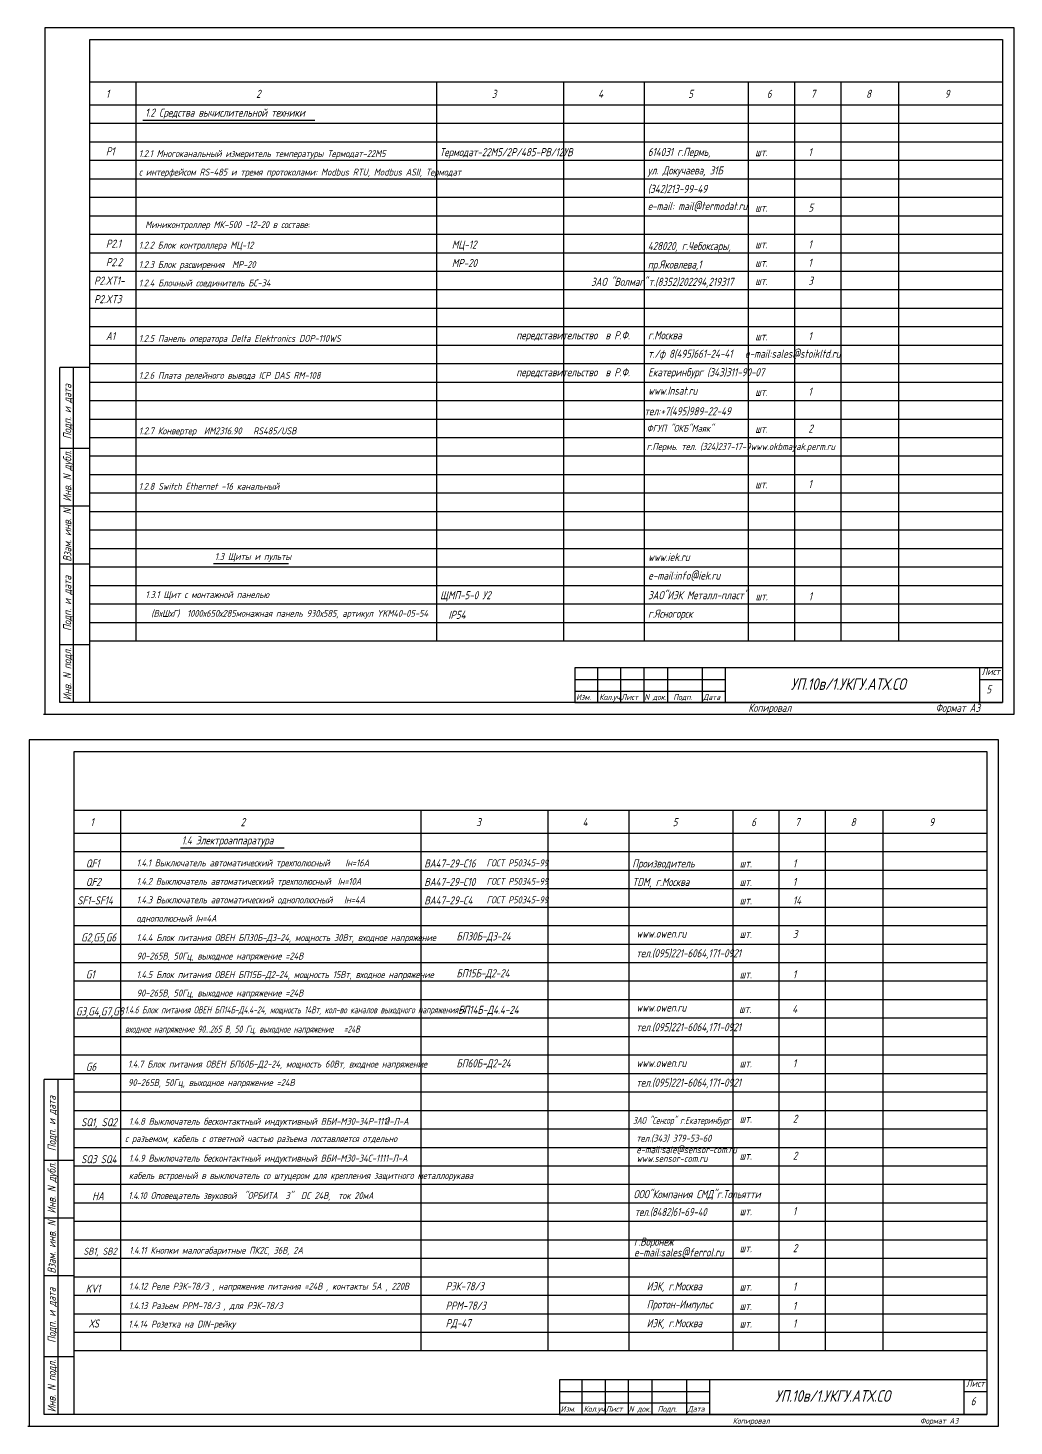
# Model space of a CAD drawing. Header units: millimetres. Extents: x 2 to 869, y -632 to 926.
# Drawn here: x 443 to 869, y 321 to 926 of the extents above; entities that cross this region are included whole.
import ezdxf

# ---------------------------------------------------------------- set-up
doc = ezdxf.new("R2010")
doc.units = ezdxf.units.MM
doc.layers.add('MAIN', color=7, linetype='Continuous', lineweight=50)
doc.layers.add('Орудование', color=7, linetype='Continuous', lineweight=50)
doc.layers.add('АСУТП', color=7, linetype='Continuous')
doc.styles.add('GOST тип А', font='GOST_A.TTF', dxfattribs={"oblique": 15})
doc.styles.get("Standard").update_dxf_attribs({"font": 'GOST_A.TTF', "width": 0.8, "oblique": 15, "height": 3})
doc.styles.add('АСУТП', font='GOST_A.TTF', dxfattribs={"oblique": 15})
doc.styles.add('ЕСКД', font='GOST_A.TTF', dxfattribs={"oblique": 15, "height": 2.5})
doc.styles.add('СТАНДАРТ', font='GOST_A.TTF', dxfattribs={"oblique": 15, "height": 3.5})

msp = doc.modelspace()

# ---------------------------------------------------------------- linework, layer by layer
at = {"color": 7}
for p, q in [((449.73, 925.66), (449.73, 628.66)), ((869.23, 925.66), (449.73, 925.66)), ((869.23, 628.66), (869.23, 925.66)), ((469.23, 902.41), (864.23, 902.41)), ((489.23, 902.41), (489.23, 660.41)), ((619.23, 902.41), (619.23, 660.41)), ((674.23, 902.41), (674.23, 660.41)), ((709.23, 902.41), (709.23, 660.41)), ((754.23, 902.41), (754.23, 660.41)), ((774.23, 902.41), (774.23, 660.41)), ((794.23, 902.41), (794.23, 660.41)), ((819.23, 902.41), (819.23, 660.41)), ((469.23, 892.41), (864.23, 892.41)), ((469.23, 884.41), (864.23, 884.41)), ((492.23, 885.77), (566.58, 885.77)), ((469.23, 876.41), (864.23, 876.41)), ((469.23, 868.41), (864.23, 868.41)), ((469.23, 860.41), (864.23, 860.41)), ((469.23, 852.41), (864.23, 852.41)), ((469.23, 844.41), (864.23, 844.41)), ((469.23, 836.41), (864.23, 836.41)), ((469.23, 828.41), (864.23, 828.41)), ((469.23, 820.41), (864.23, 820.41)), ((469.23, 812.41), (864.23, 812.41)), ((469.23, 804.41), (864.23, 804.41)), ((469.23, 796.41), (864.23, 796.41)), ((469.23, 788.41), (864.23, 788.41)), ((469.23, 780.41), (864.23, 780.41)), ((469.23, 772.41), (864.23, 772.41)), ((469.23, 764.41), (864.23, 764.41)), ((469.23, 756.41), (864.23, 756.41)), ((469.23, 748.41), (864.23, 748.41)), ((469.23, 740.41), (864.23, 740.41)), ((469.23, 732.41), (864.23, 732.41)), ((469.23, 724.41), (864.23, 724.41)), ((469.23, 716.41), (864.23, 716.41)), ((469.23, 708.41), (864.23, 708.41)), ((469.23, 700.41), (864.23, 700.41)), ((469.23, 692.41), (864.23, 692.41)), ((522.86, 693.91), (555.28, 693.91)), ((469.23, 684.41), (864.23, 684.41)), ((469.23, 676.41), (864.23, 676.41)), ((469.23, 668.41), (864.23, 668.41)), ((469.23, 660.41), (864.23, 660.41)), ((679.23, 643.66), (744.23, 643.66)), ((449.23, 628.66), (869.23, 628.66)), ((862.5, 617.56), (443, 617.56)), ((443, 617.56), (443, 320.56)), ((862.5, 320.56), (862.5, 617.56)), ((462.5, 587.19), (857.5, 587.19)), ((482.5, 587.19), (482.5, 353.19)), ((612.5, 587.19), (612.5, 353.19)), ((667.5, 587.19), (667.5, 353.19)), ((702.5, 587.19), (702.5, 353.19)), ((747.5, 587.19), (747.5, 353.19)), ((767.5, 587.19), (767.5, 353.19)), ((787.5, 587.19), (787.5, 353.19)), ((812.5, 587.19), (812.5, 353.19)), ((462.5, 577.19), (857.5, 577.19)), ((462.5, 569.19), (857.5, 569.19)), ((508.5, 570.81), (553.34, 570.81)), ((462.5, 561.19), (857.5, 561.19)), ((462.5, 553.19), (857.5, 553.19)), ((462.5, 545.19), (857.5, 545.19)), ((462.5, 537.19), (857.5, 537.19)), ((462.5, 529.19), (857.5, 529.19)), ((462.5, 521.19), (857.5, 521.19)), ((462.5, 513.19), (857.5, 513.19)), ((462.5, 505.19), (857.5, 505.19)), ((462.5, 497.19), (857.5, 497.19)), ((462.5, 489.19), (857.5, 489.19)), ((462.5, 481.19), (857.5, 481.19)), ((462.5, 473.19), (857.5, 473.19)), ((462.5, 465.19), (857.5, 465.19)), ((462.5, 457.19), (857.5, 457.19)), ((462.5, 449.19), (857.5, 449.19)), ((462.5, 441.19), (857.5, 441.19)), ((462.5, 433.19), (857.5, 433.19)), ((462.5, 425.19), (857.5, 425.19)), ((462.5, 417.19), (857.5, 417.19)), ((462.5, 409.19), (857.5, 409.19)), ((462.5, 401.19), (857.5, 401.19)), ((462.5, 393.19), (857.5, 393.19)), ((462.5, 385.19), (857.5, 385.19)), ((462.5, 377.19), (857.5, 377.19)), ((462.5, 369.19), (857.5, 369.19)), ((462.5, 361.19), (857.5, 361.19)), ((462.5, 353.19), (857.5, 353.19)), ((672.5, 335.56), (737.5, 335.56)), ((442.5, 320.56), (862.5, 320.56))]:
    msp.add_line(p, q, dxfattribs=at)
at = {"color": 7, "lineweight": 30}
for p, q in [((469.23, 633.66), (469.23, 920.66)), ((469.23, 920.66), (864.23, 920.66)), ((864.23, 920.66), (864.23, 633.66)), ((456.23, 633.66), (456.23, 778.66)), ((469.23, 778.66), (456.23, 778.66)), ((462.23, 633.66), (462.23, 778.66)), ((469.23, 743.66), (456.23, 743.66)), ((469.23, 718.66), (456.23, 718.66)), ((469.23, 693.66), (456.23, 693.66)), ((469.23, 658.66), (456.23, 658.66)), ((679.23, 648.66), (679.23, 633.66)), ((864.23, 648.66), (679.23, 648.66)), ((688.98, 648.66), (688.98, 633.66)), ((698.98, 648.66), (698.98, 633.66)), ((708.98, 648.66), (708.98, 633.66)), ((719.23, 648.66), (719.23, 633.66)), ((734.23, 648.66), (734.23, 633.66)), ((744.23, 648.66), (744.23, 633.66)), ((854.23, 648.66), (854.23, 633.66)), ((854.23, 643.66), (864.23, 643.66)), ((679.23, 638.66), (744.23, 638.66)), ((469.23, 633.66), (456.23, 633.66)), ((864.23, 633.66), (469.23, 633.66)), ((679.23, 633.66), (864.23, 633.66)), ((462.5, 325.56), (462.5, 612.56)), ((462.5, 612.56), (857.5, 612.56)), ((857.5, 612.56), (857.5, 325.56)), ((462.5, 470.56), (449.5, 470.56)), ((449.5, 325.56), (449.5, 470.56)), ((455.5, 325.56), (455.5, 470.56)), ((462.5, 435.56), (449.5, 435.56)), ((462.5, 410.56), (449.5, 410.56)), ((462.5, 385.56), (449.5, 385.56)), ((462.5, 350.56), (449.5, 350.56)), ((672.5, 340.56), (672.5, 325.56)), ((857.5, 340.56), (672.5, 340.56)), ((682.25, 340.56), (682.25, 325.56)), ((692.25, 340.56), (692.25, 325.56)), ((702.25, 340.56), (702.25, 325.56)), ((712.5, 340.56), (712.5, 325.56)), ((727.5, 340.56), (727.5, 325.56)), ((737.5, 340.56), (737.5, 325.56)), ((847.5, 340.56), (847.5, 325.56)), ((847.5, 335.56), (857.5, 335.56)), ((672.5, 330.56), (737.5, 330.56)), ((462.5, 325.56), (449.5, 325.56)), ((857.5, 325.56), (462.5, 325.56)), ((672.5, 325.56), (857.5, 325.56))]:
    msp.add_line(p, q, dxfattribs=at)

# ---------------------------------------------------------------- texts
at = {"color": 7, "style": 'СТАНДАРТ', "oblique": 15}
for s, height, p in [('1', 3.5, (476.23, 895.41)), ('2', 3.5, (541.23, 895.41)), ('3', 3.5, (643.23, 895.41)), ('4', 3.5, (689.23, 895.41)), ('5', 3.5, (728.23, 895.41)), ('6', 3.5, (762.23, 895.41)), ('7', 3.5, (781.23, 895.41)), ('8', 3.5, (805.23, 895.41)), ('9', 3.5, (839.23, 895.41)), ('1.2 Средства вычислительной техники', 3.5, (493.23, 887.27)), ('Р1', 3.5, (476.23, 870.54)), ('1.2.1 Многоканальный измеритель температуры Термодат-22М5', 3, (490.48, 869.79)), ('Термодат-22М5/2Р/485-РВ/12УВ', 3.5, (620.66, 870.16)), ('614031 г.Пермь,', 3.5, (710.73, 870.27)), ('шт.', 3.5, (757.23, 870.16)), ('1', 3.5, (780.23, 870.16)), ('ул. Докучаева, 31Б', 3.5, (710.73, 862.27)), ('с интерфейсом RS-485 и тремя протоколами: Modbus RTU, Modbus ASII, Термодат', 3, (490.48, 861.79)), ('(342)213-99-49', 3.5, (710.73, 854.27)), ('е-mail: mail@termodat.ru', 3.5, (710.73, 846.81)), ('шт.', 3.5, (757.23, 846.16)), ('5', 3.5, (780.23, 846.16)), ('Миниконтроллер МК-500 -12-20 в составе:', 3, (493.23, 839.04)), ('Р2.1', 3.5, (476.23, 830.54)), ('1.2.2 Блок контроллера МЦ-12', 3, (490.48, 830.16)), ('МЦ-12', 3.5, (625.92, 830.16)), ('428020, г.Чебоксары,', 3.5, (710.73, 829.54)), ('шт.', 3.5, (757.23, 830.29)), ('1', 3.5, (780.23, 830.29)), ('Р2.2', 3.5, (476.23, 822.54)), ('1.2.3 Блок расширения  МР-20', 3, (490.48, 821.79)), ('МР-20', 3.5, (625.92, 822.16)), ('пр.Яковлева,1', 3.5, (710.73, 821.54)), ('шт.', 3.5, (757.23, 822.29)), ('1', 3.5, (780.23, 822.29)), ('Р2.XT1-', 3.5, (471.09, 814.54)), ('ЗАО "Волмаг"', 3.5, (686.19, 814.04)), (' т.(8352)202294,219317', 3.5, (709.31, 814.04)), ('3', 3.5, (780.23, 814.54)), ('1.2.4 Блочный соединитель БС-34', 3, (490.48, 813.79)), ('шт.', 3.5, (757.23, 814.41)), ('Р2.XT3', 3.5, (471.09, 806.54)), ('А1', 3.5, (476.23, 790.54)), ('1.2.5 Панель оператора Delta Elektronics DOP-110WS', 3, (490.48, 789.79)), ('передставительство  в Р.Ф.', 3.5, (653.8, 790.91)), ('г.Москва', 3.5, (710.86, 790.91)), ('шт.', 3.5, (757.23, 790.41)), ('1', 3.5, (780.23, 790.54)), ('т./ф 8(495)661-24-41   e-mail:sales@stoikltd.ru', 3.5, (710.86, 782.91)), ('1.2.6 Плата релейного вывода ICP DAS RM-108', 3, (490.48, 773.79)), ('передставительство  в Р.Ф.', 3.5, (653.8, 774.91)), ('Екатеринбург (343)311-90-07', 3.5, (710.86, 774.91)), ('www.Insat.ru', 3.5, (710.86, 766.91)), ('шт.', 3.5, (757.23, 766.41)), ('1', 3.5, (780.23, 766.54)), ('тел:+7(495)989-22-49', 3.5, (709.31, 758.04)), ('1.2.7 Конвертер  ИМ2316.90   RS485/USB ', 3, (490.48, 749.79)), ('ФГУП "ОКБ"Маяк"', 3, (710.23, 750.89)), ('шт.', 3.5, (757.23, 750.41)), ('2', 3.5, (780.23, 750.54)), ('г.Пермь. тел. (324)237-17-9', 3, (710.23, 743.01)), ('www.okbmayak.perm.ru', 3, (755.23, 743.01)), ('1.2.8 Switch Ethernet -16 канальный', 3, (490.48, 725.79)), ('шт.', 3.5, (757.23, 726.41)), ('1', 3.5, (780.23, 726.54)), ('1.3 Щиты и пульты', 3, (523.36, 695.41)), ('www.iek.ru', 3.5, (710.86, 694.91)), ('e-mail:info@iek.ru', 3.5, (710.86, 686.91)), ('1.3.1 Щит с монтажной панелью', 3, (493.36, 678.91)), ('ЩМП-5-0 У2  ', 3.5, (620.86, 678.41)), ('ЗАО"ИЭК Металл-пласт"', 3.5, (710.86, 678.41)), ('шт.', 3.5, (757.36, 677.91)), ('1', 3.5, (780.36, 677.91)), ('(ВхШхГ)  1000х650х285монажная панель 930х585, артикул YKM40-05-54', 3, (495.86, 670.79)), ('  IP54', 3.5, (620.86, 669.91)), ('г.Ясногорск', 3.5, (710.86, 670.41)), ('Копировал', 3.5, (754.23, 629.66)), ('Копировал', 3.5, (754.23, 629.66)), ('1', 3.5, (469.5, 580.19)), ('2', 3.5, (534.5, 580.19)), ('3', 3.5, (636.5, 580.19)), ('4', 3.5, (682.5, 580.19)), ('5', 3.5, (721.5, 580.19)), ('6', 3.5, (755.5, 580.19)), ('7', 3.5, (774.5, 580.19)), ('8', 3.5, (798.5, 580.19)), ('9', 3.5, (832.5, 580.19)), ('1.4 Электроаппаратура', 3.5, (509, 572.31)), ('QF1', 3.5, (467.54, 562.31)), ('1.4.1 Выключатель автоматический трехполюсный    Iн=16А', 3, (489.5, 562.81)), ('ВА47-29-С16', 3.5, (614, 562.31)), ('ГОСТ Р50345-99', 3, (640.95, 562.81)), ('Производитель', 3.5, (704, 562.31)), ('шт.', 3.5, (750.5, 562.31)), ('1', 3.5, (773.5, 562.31)), ('QF2', 3.5, (467.54, 554.31)), ('1.4.2 Выключатель автоматический трехполюсный ', 3, (489.5, 554.81)), (' Iн=10А', 3, (574.85, 554.81)), ('ВА47-29-С10', 3.5, (614, 554.31)), ('ГОСТ Р50345-99', 3, (640.95, 554.81)), ('TDM, г.Москва', 3.5, (704, 554.31)), ('шт.', 3.5, (750.5, 554.31)), ('1', 3.5, (773.5, 554.31)), ('SF1-SF14', 3.5, (463.84, 546.31)), ('1.4.3 Выключатель автоматический однополюсный   Iн=4А ', 3, (489.5, 546.81)), ('ВА47-29-С4', 3.5, (614, 546.31)), ('ГОСТ Р50345-99', 3, (640.95, 546.81)), ('шт.', 3.5, (750.5, 546.31)), ('14', 3.5, (773.5, 546.31)), ('однополюсный Iн=4А', 3, (489.5, 538.81)), ('G2,G5,G6', 3.5, (465.49, 530.31)), ('1.4.4 Блок питания ОВЕН БП30Б-Д3-24, мощность 30Вт, входное напряжение', 3, (489.5, 530.47)), ('БП30Б-Д3-24', 3.5, (627.93, 530.79)), ('www.owen.ru', 3.5, (705.74, 531.95)), ('шт.', 3.5, (750.5, 531.81)), ('3', 3.5, (773.5, 531.81)), ('тел.(095)221-6064,171-0921', 3.5, (705.74, 523.45)), ('90-265В, 50Гц, выходное напряжение =24В', 3, (489.5, 522.47)), ('G1', 3.5, (467.54, 514.31)), ('1.4.5 Блок питания ОВЕН БП15Б-Д2-24, мощность 15Вт, входное напряжение', 3, (489.5, 514.47)), ('БП15Б-Д2-24', 3.5, (627.93, 514.79)), ('шт.', 3.5, (750.5, 514.31)), ('1', 3.5, (773.5, 514.31)), ('90-265В, 50Гц, выходное напряжение =24В', 3, (489.5, 506.47)), ('БП14Б-Д4.4-24', 3.5, (628.67, 498.95)), ('www.owen.ru', 3.5, (705.74, 499.95)), ('4', 3.5, (773.24, 499.32)), ('G3,G4,G7,G8', 3.5, (463.23, 498.31)), ('шт.', 3.5, (750.24, 499.32)), ('тел.(095)221-6064,171-0921', 3.5, (705.74, 491.45)), ('1.4.7 Блок питания ОВЕН БП60Б-Д2-24, мощность 60Вт, входное напряжение', 3, (485.74, 475.72)), ('БП60Б-Д2-24', 3.5, (627.93, 475.81)), ('www.owen.ru', 3.5, (705.74, 475.95)), ('шт.', 3.5, (750.5, 475.81)), ('1', 3.5, (773.5, 475.81)), ('G6', 3.5, (467.54, 474.31)), ('90-265В, 50Гц, выходное напряжение =24В', 3, (485.74, 467.72)), ('тел.(095)221-6064,171-0921', 3.5, (705.74, 467.45)), ('шт.', 3.5, (750.5, 451.81)), ('2', 3.5, (773.5, 451.81)), ('SQ1, SQ2', 3.5, (465.49, 450.31)), ('SQ3 SQ4', 3.5, (465.49, 434.31)), ('шт.', 3.5, (750.5, 435.81)), ('2', 3.5, (773.5, 435.81)), ('HA', 3.5, (470.29, 418.31)), ('шт.', 3.5, (750.5, 411.81)), ('1', 3.5, (773.5, 411.81)), ('шт.', 3.5, (750.5, 395.81)), ('2', 3.5, (773.5, 395.81)), ('KV1', 3.5, (467.54, 378.31)), ('РЭК-78/3', 3.5, (623.24, 379.32)), ('шт.', 3.5, (750.5, 379.19)), ('1', 3.5, (773.5, 379.19)), ('РРМ-78/3', 3.5, (623.24, 370.93)), ('шт.', 3.5, (750.5, 370.8)), ('1', 3.5, (773.5, 370.8)), ('ХS', 3.5, (468.84, 363.19)), ('1.4.14 Розетка на DIN-рейку', 3, (485.93, 363.19)), ('РД-47', 3.5, (623.24, 363.32)), ('шт.', 3.5, (750.5, 363.19)), ('1', 3.5, (773.5, 363.19)), ('Копировал', 2.5, (747.5, 321.56)), ('Копировал', 2.5, (747.5, 321.56)), ('Формат A3', 2.5, (828.5, 321.56)), ('Формат A3', 2.5, (828.5, 321.56))]:
    msp.add_text(s, height=height, dxfattribs=at).set_placement(p)
at = {"color": 7, "lineweight": 30, "style": 'СТАНДАРТ', "oblique": 15}
for s, p in [('Подп. и дата', (461.23, 747.66)), ('Инв. N дубл.', (461.23, 720.66)), ('Взам. инв. N', (461.23, 694.66)), ('Подп. и дата', (461.23, 664.66)), ('Инв. N подл.', (461.23, 634.66)), ('Подп. и дата', (454.5, 439.56)), ('Инв. N дубл.', (454.5, 412.56)), ('Взам. инв. N', (454.5, 386.56)), ('Подп. и дата', (454.5, 356.56)), ('Инв. N подл.', (454.5, 326.56))]:
    msp.add_text(s, height=3.5, rotation=90, dxfattribs=at).set_placement(p)
for s, height, p in [('Лист', 3, (855.23, 645.66)), ('5', 3.5, (857.23, 637.66)), ('Формат A3', 3.5, (835.23, 629.66)), ('Формат A3', 3.5, (835.23, 629.66)), ('Лист', 3, (848.5, 337.56)), ('6', 3.5, (850.5, 329.56))]:
    msp.add_text(s, height=height, dxfattribs=at).set_placement(p)
at = {"color": 0, "linetype": 'Continuous', "style": 'СТАНДАРТ', "oblique": 15}
for s, p in [('Изм.', (679.73, 634.83)), ('Кол.уч.', (689.73, 634.83)), ('N док.', (709.23, 634.83)), ('Подп.', (721.73, 634.83)), ('Дата', (734.73, 634.83)), ('Изм.', (673, 326.73)), ('Кол.уч.', (683, 326.73)), ('N док.', (702.5, 326.73)), ('Подп.', (715, 326.73)), ('Дата', (728, 326.73))]:
    msp.add_text(s, height=2.5, dxfattribs=at).set_placement(p)
at = {"color": 0, "linetype": 'Continuous', "lineweight": 30, "style": 'СТАНДАРТ', "oblique": 15}
for p in [(699.23, 634.83), (692.5, 326.73)]:
    msp.add_text('Лист', height=2.5, dxfattribs=at).set_placement(p)
at = {"style": 'GOST тип А', "oblique": 15, "width": 0.8}
msp.add_text('ЗАО "Сенсор" г.Екатеринбург', height=3, dxfattribs=at).set_placement((704.32, 451.33))
at = {"style": 'GOST тип А', "oblique": 15}
for s, p in [('e-mail:sale@sensor-com.ru', (705.77, 438.66)), ('тел.(343) 379-53-60', (705.77, 443.63)), ('www.sensor-com.ru', (705.77, 434.87))]:
    msp.add_text(s, height=3, dxfattribs=at).set_placement(p)
at = {"linetype": 'Continuous', "oblique": 15}
for s, style, p in [(' 1.4.10 Оповещатель звуковой  "ОРБИТА  3"  DC 24В,  ток 20мА', 'GOST тип А', (484.24, 418.82)), ('SB1, SB2', 'АСУТП', (466.5, 394.72)), ('1.4.12 Реле РЭК-78/3 , напряжение питания =24В , контакты 5А , 220В', 'СТАНДАРТ', (486.17, 379.56)), ('1.4.13 Разьем РРМ-78/3 , для РЭК-78/3', 'СТАНДАРТ', (486.17, 371.17))]:
    msp.add_text(s, height=3, dxfattribs=dict(at, style=style)).set_placement(p)
at = {"color": 7, "oblique": 15}
for s, p in [('ИЭК, г.Москва', (710.25, 379.33)), ('Протон-Импульс', (710.25, 371.45)), ('ИЭК, г.Москва', (710.25, 363.33))]:
    msp.add_text(s, height=3.5, dxfattribs=at).set_placement(p)
at = {"layer": 'MAIN', "color": 7, "linetype": 'Continuous', "lineweight": -3, "oblique": 15}
for s, height, style, width, p in [('1.4.6 Блок питания ОВЕН БП14Б-Д4.4-24, мощность 14Вт, кол-во каналов выходного напряжения-4', 3, 'СТАНДАРТ', 0.8, (484.38, 499.19)), ('входное напряжение 90...265 В, 50 Гц, выходное напряжение   =24В', 3, 'СТАНДАРТ', 0.8, (484.5, 490.84)), ('  тел.(8482)61-69-40', 3.5, 'GOST тип А', 0.95, (701.72, 411.47))]:
    msp.add_text(s, height=height, dxfattribs=dict(at, style=style, width=width)).set_placement(p)
at = {"layer": 'MAIN', "color": 7, "linetype": 'Continuous', "lineweight": -3, "style": 'GOST тип А', "oblique": 15}
for s, height, p in [('ООО"Компания СМД"г.Тольятти', 3.5, (704.56, 419.16)), ('г.Воронеж', 3.5, (704.78, 398.62)), (' 1.4.11 Кнопки малогабаритные ПК2С, 36В, 2А', 3, (484.63, 395.11)), ('e-mail:sales@ferrol.ru', 3.5, (704.78, 393.95))]:
    msp.add_text(s, height=height, dxfattribs=at).set_placement(p)
at = {"layer": 'АСУТП', "linetype": 'Continuous', "lineweight": -3, "style": 'АСУТП', "oblique": 15}
for s, p in [(' 1.4.8 Выключатель бесконтактный индуктивный ВБИ-М30-34Р-1111-Л-А  ', (484.5, 450.94)), (' 1.4.9 Выключатель бесконтактный индуктивный ВБИ-М30-34С-1111-Л-А  ', (484.5, 434.99))]:
    msp.add_text(s, height=3, dxfattribs=at).set_placement(p)
at = {"layer": 'АСУТП', "linetype": 'Continuous', "style": 'АСУТП', "oblique": 15}
msp.add_text('2', height=3, dxfattribs=at).set_placement((597, 451.19))
at = {"layer": 'АСУТП', "linetype": 'Continuous', "lineweight": -3, "style": 'АСУТП', "oblique": 15, "width": 0.9}
for s, p in [('с разъемом, кабель с ответной частью разъема поставляется отдельно', (484.5, 443.44)), (' кабель встроеный в выключатель со штуцером для крепления защитного металлорукава', (484.5, 427.49))]:
    msp.add_text(s, height=3, dxfattribs=at).set_placement(p)
at = {"layer": 'Орудование', "char_height": 5, "width": 120, "attachment_point": 5, "style": 'ЕСКД'}
for insert in [(797.46, 641.68), (790.73, 333.58)]:
    msp.add_mtext('УП.10в/1.УКГУ.АТХ.СО', dxfattribs=dict(at, insert=insert))

doc.saveas('drawing.dxf')
